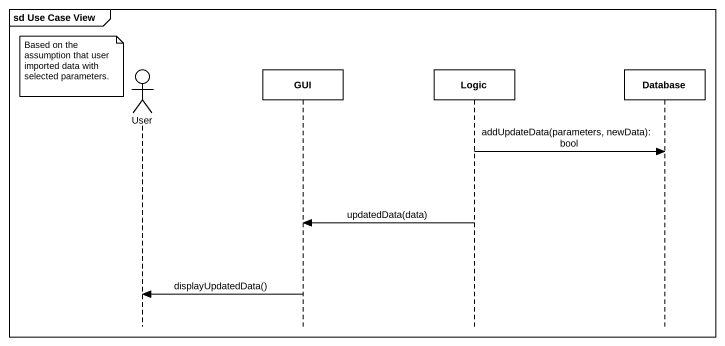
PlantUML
@startuml
mainframe sd Use Case View
hide footbox
actor User
participant GUI
participant Logic
participant "Database" as Database_

note left of User : Based on the assumption that user imported data with selected parameters.
Logic -> Database_ : addUpdateData(parameters, newData): bool
Logic -> GUI : updatedData(data)
GUI -> User : displayUpdatedData()
@enduml
